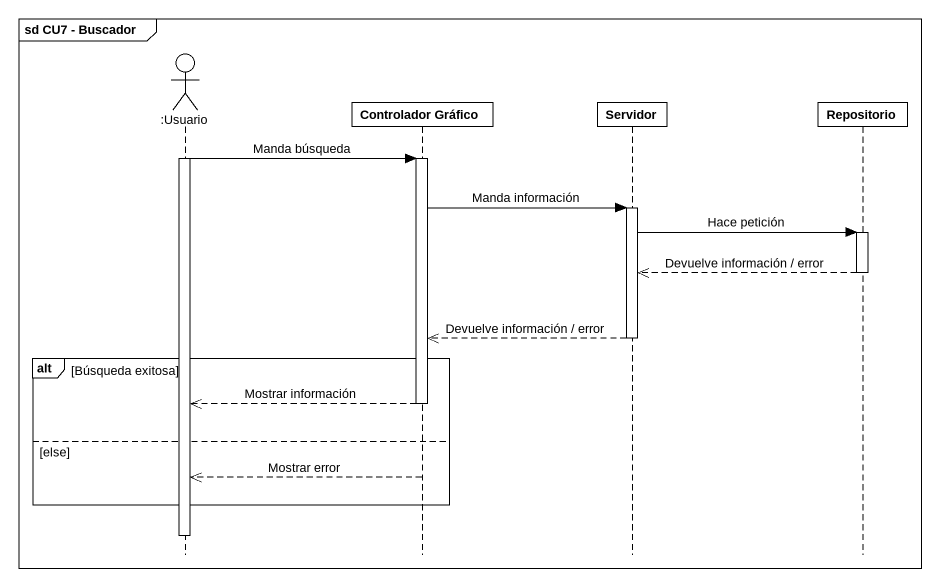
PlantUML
@startuml
mainframe sd CU7 - Buscador
hide footbox
actor ":Usuario" as Usuario
participant "Controlador Gráfico" as Controlador_Gráfico
participant Servidor
participant Repositorio

activate Usuario
Usuario -> Controlador_Gráfico : Manda búsqueda
activate Controlador_Gráfico
Controlador_Gráfico -> Servidor : Manda información
activate Servidor
Servidor -> Repositorio : Hace petición
activate Repositorio
Repositorio -->> Servidor : Devuelve información / error
deactivate Repositorio
Servidor -->> Controlador_Gráfico : Devuelve información / error
deactivate Servidor
alt Búsqueda exitosa
  Controlador_Gráfico -->> Usuario : Mostrar información
  deactivate Controlador_Gráfico
else else
  Controlador_Gráfico -->> Usuario : Mostrar error
end
deactivate Usuario
@enduml
